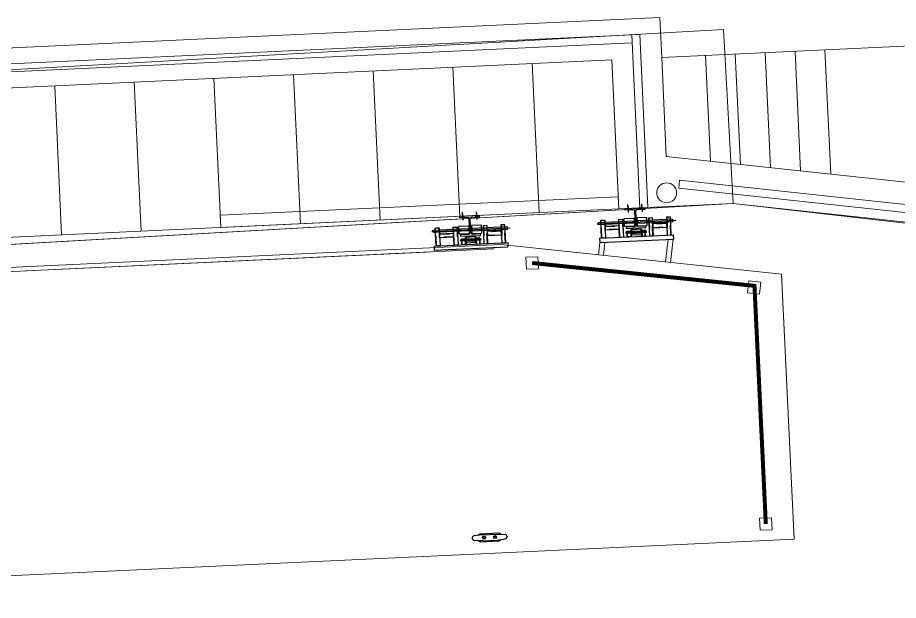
# Model space of a CAD drawing. Extents: x 526875 to 527530, y 3493038 to 3493574.
# Drawn here: x 527135.05 to 527143.89, y 3493327.71 to 3493333.56 of the extents above; entities that cross this region are included whole.
import ezdxf

# ---------------------------------------------------------------- set-up
doc = ezdxf.new("R2010")
doc.units = 0
doc.header["$LTSCALE"] = 2
doc.linetypes.add('HIDDEN', pattern=[0.375, 0.25, -0.125])
doc.layers.get('0').update_dxf_attribs({"linetype": 'CONTINUOUS'})
for name, color, linetype in [('DMTZ', 7, 'CONTINUOUS'), ('DOTE', 1, 'CONTINUOUS'), ('W- bollard系船栓', 4, 'CONTINUOUS'), ('W-_ANTICOLLISION防撞措施', 6, 'CONTINUOUS'), ('W-PLASTIC_RAILINGS塑木栏杆', 6, 'CONTINUOUS'), ('W-REVETMENT驳岸', 2, 'CONTINUOUS'), ('W-STEEL_FRAME钢架', 3, 'CONTINUOUS'), ('系船栓', 132, 'CONTINUOUS'), ('钢', 172, 'CONTINUOUS')]:
    doc.layers.add(name, color=color, linetype=linetype)
doc.layers.add('线状居民地及垣栅辅助层', color=7, linetype='CONTINUOUS', lineweight=30)
doc.linetypes.add('10422', pattern='A,2,[150,AAA.SHX,S=1,R=0,X=0,Y=1],2,[177,AAA.SHX,S=1,R=0,X=0,Y=0.8],1e-09', length=4)

# ---------------------------------------------------------------- blocks, each defined once
blk = doc.blocks.new('$matou$00000053')
at = {"layer": '系船栓'}
for p, q in [((-90, 40, 0), (90, 40, 0)), ((-70, 30, 0), (70, 30, 0)), ((-70, -30, 0), (-156, -22.7, 0)), ((-90, -40, 0), (90, -40, 0)), ((-70, -30, 0), (70, -30, 0)), ((70, -30, 0), (156, -22.7, 0))]:
    blk.add_line(p, q, dxfattribs=at)
at = {"layer": '系船栓', "elevation": 0}
for points in [[(-70, 30), (-156, 22.7)], [(70, 30), (156, 22.7)], [(175.5, 3.2), (175.5, -3.2)]]:
    blk.add_lwpolyline(points, dxfattribs=at)
at = {"layer": '系船栓'}
for centre, radius in [((-55, 0, 0), 15), ((-55, 0, 0), 10), ((55, 0, 0), 15), ((55, 0, 0), 10)]:
    blk.add_circle(centre, radius, dxfattribs=at)
for centre, radius, start, end in [((-152.4, 0, 0), 23, 98.95103, 261.04897), ((-84.5, 0, 0), 40.4, 97.81349, 139.58591), ((84.5, 0, 0), 40.4, 40.41409, 82.18651), ((152.4, 0, 0), 23, 278.95103, 81.04897), ((-84.5, 0, 0), 40.4, 220.41409, 262.18651), ((84.5, 0, 0), 40.4, 277.81349, 319.58591)]:
    blk.add_arc(centre, radius, start, end, dxfattribs=at)
blk = doc.blocks.new('*U26')
at = {"layer": 'W- bollard系船栓', "xscale": 0.001, "yscale": 0.001, "zscale": 0.001}
blk.add_blockref('$matou$00000053', (0, 0), dxfattribs=at)
blk = doc.blocks.new('*U25')
at = {"layer": 'W- bollard系船栓', "color": 0, "linetype": 'ByBlock', "lineweight": -2}
blk.add_blockref('*U26', (18, 0), dxfattribs=at)
blk = doc.blocks.new('轨道1')
at = {"layer": 'DOTE'}
for p, q in [((-70, -18.6), (-70, 39.6)), ((-70, 19.6), (-70, -38.6)), ((70, -18.6), (70, 39.6)), ((70, 19.6), (70, -38.6)), ((-386.5, -138), (401.7, -138)), ((-100, -240), (100, -240))]:
    blk.add_line(p, q, dxfattribs=at)
at = {"layer": '钢'}
for p, q in [((-80, 0), (-80, -14)), ((-60, 0), (-60, -14)), ((60, 0), (60, -14)), ((80, 0), (80, -14)), ((-19.5, -186), (-100, -186)), ((-100, -186), (-100, -200)), ((-50, -229), (50, -229)), ((-50, -240), (50, -240)), ((-50, -251), (50, -251)), ((-47, -210), (-47, -270)), ((47, -210), (47, -270)), ((-370, -285), (370, -285)), ((-370, -285), (-370, -328)), ((-370, -328), (370, -328)), ((370, -285), (370, -328))]:
    blk.add_line(p, q, dxfattribs=at)
for points in [[(-100, -200), (100, -200), (100, -186), (19.5, -186, -0.414214), (4.5, -171), (4.5, -29, -0.414214), (19.5, -14), (100, -14), (100, 0), (-100, 0)], [(-4.5, -171), (-4.5, -29, 0.414214), (-19.5, -14), (-100, -14), (-100, 0)]]:
    blk.add_lwpolyline(points, format="xyb", dxfattribs=at)
for points in [[(-375, -126), (-20, -126), (-20, -150), (-375, -150)], [(-350, -105), (-310, -105), (-310, -285), (-350, -285)], [(-310, -205), (-310, -165), (-170, -165), (-170, -205)], [(-170, -105), (-130, -105), (-130, -285), (-170, -285)], [(-110, -98), (-16, -98), (-13, -101), (-13, -175), (-16, -178), (-110, -178), (-113, -175), (-113, -101)], [(110, -98), (16, -98), (13, -101), (13, -175), (16, -178), (110, -178), (113, -175), (113, -101)], [(375, -126), (20, -126), (20, -150), (375, -150)], [(170, -105), (130, -105), (130, -285), (170, -285)], [(310, -205), (310, -165), (170, -165), (170, -205)], [(350, -105), (310, -105), (310, -285), (350, -285)], [(-100, -232), (100, -232), (100, -248), (-100, -248)], [(-92.5, -225), (-52.5, -225), (-52.5, -285), (-92.5, -285)], [(-47, -210), (47, -210), (50, -213), (50, -267), (47, -270), (-47, -270), (-50, -267), (-50, -213)], [(92.5, -225), (52.5, -225), (52.5, -285), (92.5, -285)]]:
    blk.add_lwpolyline(points, close=True, dxfattribs=at)
at = {"layer": '钢', "linetype": 'HIDDEN', "ltscale": 50}
for points in [[(-346, -105), (-314, -105), (-314, -285), (-346, -285)], [(-310, -201), (-310, -169), (-170, -169), (-170, -201)], [(-166, -105), (-134, -105), (-134, -285), (-166, -285)], [(166, -105), (134, -105), (134, -285), (166, -285)], [(310, -201), (310, -169), (170, -169), (170, -201)], [(346, -105), (314, -105), (314, -285), (346, -285)], [(-88.5, -225), (-56.5, -225), (-56.5, -285), (-88.5, -285)], [(88.5, -225), (56.5, -225), (56.5, -285), (88.5, -285)]]:
    blk.add_lwpolyline(points, close=True, dxfattribs=at)
at = {"layer": '钢'}
blk.add_arc((-19.5, -171), 15, 270, 0, dxfattribs=at)

msp = doc.modelspace()

# ---------------------------------------------------------------- linework, layer by layer
at = {"color": 252, "linetype": 'Continuous', "lineweight": 0, "flags": 128}
for points in [[(527140.8947, 3493331.3022), (527140.8817, 3493331.1784)], [(527140.9453, 3493331.3046), (527140.9314, 3493331.1732)], [(527141.5794, 3493331.3341), (527141.5555, 3493331.1074)], [(527141.6299, 3493331.3365), (527141.6052, 3493331.1022)]]:
    msp.add_lwpolyline(points, dxfattribs=at)
at = {"layer": 'DMTZ', "color": 252, "linetype": '10422', "lineweight": 0, "ltscale": 0.1}
msp.add_lwpolyline([(527233.4066, 3493287.5628), (527195.0623, 3493291.7111), (527194.6079, 3493292.0295), (527194.4691, 3493292.5995), (527194.7116, 3493293.0777), (527195.2344, 3493293.3018), (527225.1058, 3493290.0688), (527228.5447, 3493321.8421), (527142.2351, 3493331.6931), (527121.5672, 3493330.5246), (527117.5522, 3493330.5246)], dxfattribs=at)
at = {"layer": 'DOTE', "color": 252, "lineweight": 0}
msp.add_line((527128.1668, 3493330.6943), (527139.1544, 3493331.2066), dxfattribs=at)
at = {"layer": 'W-_ANTICOLLISION防撞措施', "color": 252, "lineweight": 0}
msp.add_lwpolyline([(527139.9032, 3493331.2815), (527142.7183, 3493330.9849), (527142.8465, 3493328.3254), (527139.7018, 3493328.1788), (527118.7687, 3493327.2029), (527118.6248, 3493330.2896)], close=True, dxfattribs=at)
at = {"layer": 'W-PLASTIC_RAILINGS塑木栏杆', "color": 252, "lineweight": 0}
for points in [[(527140.2782, 3493331.04), (527140.1584, 3493331.0345), (527140.1528, 3493331.1543), (527140.2727, 3493331.1599)], [(527142.3912, 3493330.9179), (527142.3781, 3493330.7986), (527142.4973, 3493330.7855), (527142.5105, 3493330.9047)], [(527142.6241, 3493328.4196), (527142.5042, 3493328.414), (527142.4986, 3493328.5339), (527142.6185, 3493328.5395)]]:
    msp.add_lwpolyline(points, close=True, dxfattribs=at)
at = {"layer": 'W-PLASTIC_RAILINGS塑木栏杆', "color": 252, "lineweight": 0, "const_width": 0.04}
msp.add_lwpolyline([(527142.5614, 3493328.4768), (527142.4473, 3493330.868), (527140.2155, 3493331.0972), (527140.2155, 3493331.0972)], dxfattribs=at)
at = {"layer": 'W-REVETMENT驳岸', "color": 252, "lineweight": 0}
for p, q in [((527131.5082, 3493333.0951), (527140.9979, 3493333.5374)), ((527140.9979, 3493333.5374), (527141.4973, 3493333.5607)), ((527141.5159, 3493333.1612), (527141.4973, 3493333.5607)), ((527141.5159, 3493333.1612), (527146.0111, 3493333.3707)), ((527143.1542, 3493333.2375), (527143.2123, 3493331.9905)), ((527141.5159, 3493333.1612), (527141.5623, 3493332.1675)), ((527141.9555, 3493333.1817), (527142.005, 3493332.12)), ((527142.2551, 3493333.1956), (527142.3068, 3493332.0877)), ((527142.5548, 3493333.2096), (527142.6086, 3493332.0553)), ((527142.8545, 3493333.2236), (527142.9105, 3493332.0229)), ((527131.5268, 3493332.6955), (527141.0165, 3493333.1379)), ((527139.4182, 3493333.0634), (527139.4881, 3493331.565)), ((527140.2173, 3493333.1006), (527140.2872, 3493331.6023)), ((527140.2173, 3493333.1006), (527140.2872, 3493331.6023)), ((527141.0165, 3493333.1379), (527141.0863, 3493331.6395)), ((527137.82, 3493332.9889), (527137.8898, 3493331.4905)), ((527138.6191, 3493333.0261), (527138.6889, 3493331.5277)), ((527135.4226, 3493332.8771), (527135.4924, 3493331.3787)), ((527136.2217, 3493332.9144), (527136.2915, 3493331.416)), ((527137.0208, 3493332.9516), (527137.0907, 3493331.4532)), ((527137.0208, 3493332.9516), (527137.0907, 3493331.4532)), ((527141.5623, 3493332.1675), (527146.0898, 3493331.6818)), ((527131.4967, 3493331.1925), (527141.0863, 3493331.6395)), ((527141.0863, 3493331.6395), (527142.2351, 3493331.6931)), ((527142.2351, 3493331.6931), (527147.7375, 3493331.1028))]:
    msp.add_line(p, q, dxfattribs=at)
for points in [[(527141.2151, 3493333.3874), (527121.2767, 3493332.4579), (527121.2805, 3493332.378), (527141.2188, 3493333.3075)], [(527141.2151, 3493333.3874), (527141.295, 3493333.3911), (527141.376, 3493331.653), (527141.2961, 3493331.6493)], [(527141.6964, 3493331.928), (527145.1763, 3493331.5531), (527145.1677, 3493331.4736), (527141.6879, 3493331.8485)], [(527137.0907, 3493331.4532), (527141.0863, 3493331.6395), (527141.0806, 3493331.7628), (527137.0849, 3493331.5765)]]:
    msp.add_lwpolyline(points, close=True, dxfattribs=at)
msp.add_circle((527141.5659, 3493331.8019), 0.1, dxfattribs=at)
at = {"layer": 'W-STEEL_FRAME钢架', "color": 252, "lineweight": 0}
msp.add_line((527139.8379, 3493331.2384), (527134.1598, 3493330.9737), dxfattribs=at)
at = {"layer": '线状居民地及垣栅辅助层', "color": 252, "lineweight": 0, "elevation": -3.068}
msp.add_lwpolyline([(527142.1362, 3493333.4423), (527138.6418, 3493333.2448), (527121.4683, 3493332.2738), (527121.567, 3493330.5268), (527121.5909, 3493330.5259), (527138.7406, 3493331.4955), (527142.2351, 3493331.6931)], close=True, dxfattribs=at)

# ---------------------------------------------------------------- block references
at = {"layer": 'W- bollard系船栓', "color": 252, "lineweight": 0, "rotation": 2.669036697209188}
msp.add_blockref('*U25', (527121.808, 3493327.5044), dxfattribs=at)
at = {"layer": 'W-_ANTICOLLISION防撞措施', "color": 252, "lineweight": 0, "xscale": 0.001, "yscale": 0.001, "zscale": 0.001}
for p, rotation in [((527141.2491, 3493331.6471), 2.669037294236082), ((527139.588, 3493331.5697), 2.669035216053882)]:
    msp.add_blockref('轨道1', p, dxfattribs=dict(at, rotation=rotation))

doc.saveas('drawing.dxf')
